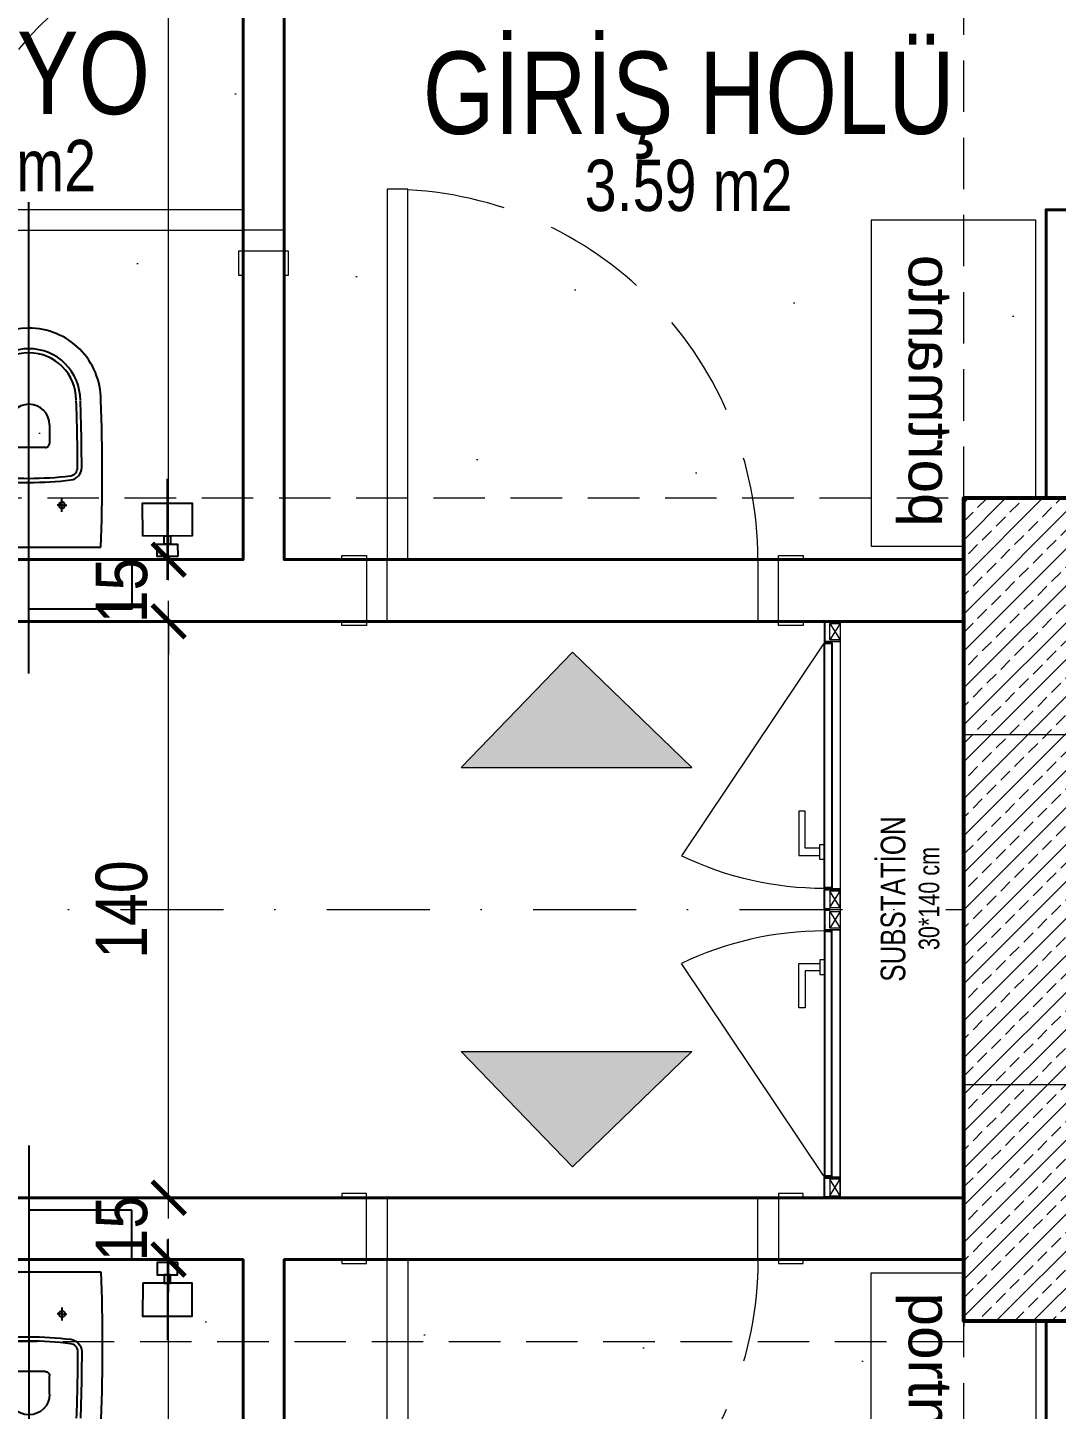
# Model space of a CAD drawing. Header units: centimetres. Extents: x 6300 to 11550, y 0 to 5300.
# Drawn here: x 9777.8 to 10027.6, y 2035 to 2370.6 of the extents above; entities that cross this region are included whole.
import ezdxf
from ezdxf.enums import TextEntityAlignment as Align
from ezdxf.xclip import XClip

# ---------------------------------------------------------------- set-up
doc = ezdxf.new("R2010")
doc.units = ezdxf.units.CM
doc.header["$LTSCALE"] = 100
doc.header["$XCLIPFRAME"] = 0
for name, pattern in [('D BLOK_AKS_NK$0$DASHDOT2', [0.5, 0.25, -0.125, 0, -0.125]), ('D BLOK_STA_NK$0$HIDDEN2', [0.1875, 0.125, -0.0625]), ('xref_1+1_B_PLAN$0$HIDDEN', [0.375, 0.25, -0.125])]:
    doc.linetypes.add(name, pattern=pattern)
for name, color, linetype, lineweight in [('D BLOK_AKS_NK$0$MYD - AKS', 8, 'D BLOK_AKS_NK$0$DASHDOT2', 15), ('D BLOK_STA_NK$0$MYD - B-H', 37, 'Continuous', 20), ('D BLOK_STA_NK$0$MYD - BA', 6, 'Continuous', 53), ('D BLOK_STA_NK$0$MYD - IZ-1', 8, 'D BLOK_STA_NK$0$HIDDEN2', 20), ('D BLOK_STA_NK$0$MYD - WIPEOUT', 241, 'Continuous', 0), ('D BLOK_ZK$0$MYD - DIM-IC', 10, 'Continuous', 20), ('xref_1+1_B_PLAN$0$_saa_yazi', 7, 'Continuous', 5), ('xref_1+1_B_PLAN$0$MYD - DUVAR', 4, 'Continuous', 40), ('xref_1+1_B_PLAN$0$MYD - GOR-ARKA', 8, 'Continuous', 9), ('xref_1+1_B_PLAN$0$MYD - KAPI', 2, 'Continuous', 20), ('xref_1+1_B_PLAN$0$MYD - TEXT-DETAY', 1, 'Continuous', 18), ('xref_1+1_B_PLAN$0$SAA_TEFRİS', 254, 'Continuous', 5), ('xref_1+1_B_TEXT$0$____MEK_MEKANİK ÇALIŞMA', 4, 'Continuous', 35), ('xref_1+1_B_TEXT$0$MYD - GOR-INCE', 5, 'Continuous', 15), ('xref_1+1_B_TEXT$0$MYD - KAPI', 2, 'Continuous', 20), ('xref_1+1_B_TEXT$0$MYD - TEXT', 7, 'Continuous', 20), ('xref_1+1_B_TEXT$0$MYD - TEXT-M2', 1, 'Continuous', 20)]:
    doc.layers.add(name, color=color, linetype=linetype, lineweight=lineweight)
for name, color, linetype, lineweight, plot in [('D BLOK_ZK$0$MYD - ALAN-NET', 30, 'Continuous', 9, False), ('xref_1+1_B_PLAN$0$MYD - ALAN-BRUT', 190, 'Continuous', 9, False), ('xref_1+1_B_TEXT$0$MYD - ALAN-BRUT', 190, 'Continuous', 9, False), ('xref_1+1_B_TEXT$0$MYD - ALAN-NET', 30, 'Continuous', 9, False)]:
    doc.layers.add(name, color=color, linetype=linetype, lineweight=lineweight, plot=plot)
doc.layers.add('xref_1+1_B_PLAN$0$00_VİTRİFİYE AKS', color=7, linetype='xref_1+1_B_PLAN$0$HIDDEN', true_color=0xf94306)
doc.layers.add('xref_1+1_B_PLAN$0$Pvitrifiye', color=70, linetype='Continuous')
doc.styles.add('D BLOK_ZK$0$MYD_1.25mm', font='ARIALN.TTF', dxfattribs={"height": 12.5})
doc.styles.add('xref_1+1_B_PLAN$0$Standard', font='arial.ttf')
doc.styles.add('xref_1+1_B_TEXT$0$0ZG_2.50mm_B', font='arial.ttf', dxfattribs={"width": 0.8, "height": 25})
doc.styles.add('xref_1+1_B_TEXT$0$0ZG_4.00mm_B', font='arial.ttf', dxfattribs={"width": 0.8, "height": 40})
doc.styles.add('xref_1+1_B_TEXT$0$ROMANC8', font='arial.ttf', dxfattribs={"width": 0.75, "height": 0.4})
doc.styles.add('xref_1+1_B_TEXT$0$Standard', font='arial.ttf')
doc.dimstyles.new('D BLOK_ZK$0$MYD_DIM050', dxfattribs={"dimscale": 0, "dimtxt": 12.5, "dimasz": 8, "dimexe": 5, "dimexo": 0, "dimgap": 5, "dimtad": 1, "dimdec": 1, "dimrnd": 0.5, "dimzin": 12, "dimdsep": 46, "dimtxsty": 'D BLOK_ZK$0$MYD_1.25mm', "dimblk": 'D BLOK_ZK$0$_ARCHTICK', "dimcen": 0.09, "dimdle": 5, "dimclrd": 256, "dimclre": 256, "dimclrt": 256, "dimadec": 0, "dimazin": 0, "dimtfac": 1, "dimtdec": 1, "dimtix": 1, "dimtofl": 0, "dimtmove": 2, "dimatfit": 1, "dimldrblk": 'D BLOK_ZK$0$_ARCHTICK', "dimfxl": 30, "dimfxlon": 1, "dimtolj": 1, "dimtzin": 0, "dimlwd": -1, "dimlwe": -1, "dimarcsym": 0})

# ---------------------------------------------------------------- blocks, each defined once
blk = doc.blocks.new('xref_1+1_B_TEXT$0$TAG_MAHAL_01')
at = {"style": 'xref_1+1_B_TEXT$0$Standard', "width": 0.65, "flags": 1}
blk.add_attdef('M2', text='', height=20, dxfattribs=at).set_placement((0, 0), align=Align.MIDDLE_RIGHT)
at = {"layer": 'xref_1+1_B_TEXT$0$MYD - TEXT', "style": 'xref_1+1_B_TEXT$0$0ZG_4.00mm_B', "width": 0.8}
blk.add_attdef('MAHAL_ADI', text='', height=40, dxfattribs=at).set_placement((0, -32.5), align=Align.MIDDLE_CENTER)
at = {"layer": 'xref_1+1_B_TEXT$0$MYD - TEXT-M2', "style": 'xref_1+1_B_TEXT$0$0ZG_2.50mm_B', "width": 0.8}
blk.add_attdef('MAHAL_M2', text='', height=25, dxfattribs=at).set_placement((0, -77.5), align=Align.MIDDLE_CENTER)
blk = doc.blocks.new('xref_1+1_B_TEXT$0$A$C301f9daf')
at = {"layer": 'xref_1+1_B_TEXT$0$MYD - GOR-INCE'}
blk.add_lwpolyline([(0, 0), (-30, 0), (-30, -140), (0, -140)], close=True, dxfattribs=at)
at = {"layer": 'xref_1+1_B_TEXT$0$MYD - KAPI', "transparency": 33554513}
for p, q in [((-32.5, 0), (-33.7, 0)), ((-32.5, -0.2), (-32.5, 0)), ((-33.9, -0.2), (-33.9, -4.9)), ((-33.7, -0.3), (-33.7, -4.7)), ((-32.5, -0.2), (-33.6, -0.2)), ((-33.9, -5.2), (-68.52, -56.92, 0)), ((-30, -5, 0), (-30, -65)), ((-33.9, -69.8), (-33.9, -65.1)), ((-33.7, -69.7), (-33.7, -65.3)), ((-33.9, -70.2), (-33.9, -74.9)), ((-32.5, -70), (-33.7, -70)), ((-32.5, -70), (-33.7, -70)), ((-33.7, -70.3), (-33.7, -74.7)), ((-32.5, -69.8), (-33.6, -69.8)), ((-32.5, -70.2), (-33.6, -70.2)), ((-32.5, -69.8), (-32.5, -70)), ((-32.5, -70.2), (-32.5, -70)), ((-30, -135, 0), (-30, -75)), ((-33.9, -134.8), (-68.52, -83.08, 0)), ((-33.9, -139.8), (-33.9, -135.1)), ((-33.7, -139.7), (-33.7, -135.3)), ((-32.5, -140), (-33.7, -140)), ((-32.5, -139.8), (-33.6, -139.8)), ((-32.5, -139.8), (-32.5, -140))]:
    blk.add_line(p, q, dxfattribs=at)
for points in [[(-30, -0.5), (-30, -4.5), (-32.5, -4.5), (-32.5, -0.5)], [(-30, -139.5), (-30, -135.5), (-32.5, -135.5), (-32.5, -139.5)]]:
    blk.add_lwpolyline(points, close=True, dxfattribs=at)
at = {"layer": 'xref_1+1_B_TEXT$0$MYD - KAPI', "transparency": 33554513, "elevation": 0}
for points in [[(-32.5, -0.5), (-30, -4.5)], [(-30, -0.5), (-32.5, -4.5)], [(-30, -4.5), (-30, -5), (-33.8, -5)], [(-33.6, -4.8), (-30.01, -4.8)], [(-34.9, -55.1), (-38.5, -55.1), (-38.5, -46.12), (-40, -46.12), (-40, -56.9), (-34.9, -56.9)], [(-33.9, -57.8), (-34.9, -57.8), (-34.9, -54.2), (-33.9, -54.2)], [(-34.9, -84.9), (-38.5, -84.9), (-38.5, -93.88), (-40, -93.88), (-40, -83.1), (-34.9, -83.1)], [(-33.9, -82.2), (-34.9, -82.2), (-34.9, -85.8), (-33.9, -85.8)], [(-30, -135.5), (-30, -135), (-33.8, -135)], [(-33.6, -135.2), (-30.01, -135.2)], [(-32.5, -139.5), (-30, -135.5)], [(-30, -139.5), (-32.5, -135.5)]]:
    blk.add_lwpolyline(points, dxfattribs=at)
for points in [[(-33.9, -5.2), (-31.9, -5.2), (-31.9, -64.8), (-33.9, -64.8)], [(-33.7, -5.4), (-32.1, -5.4), (-32.1, -64.6), (-33.7, -64.6)], [(-30, -69.5), (-30, -65.5), (-32.5, -65.5), (-32.5, -69.5)], [(-30, -70.5), (-30, -74.5), (-32.5, -74.5), (-32.5, -70.5)], [(-33.9, -134.8), (-31.9, -134.8), (-31.9, -75.2), (-33.9, -75.2)], [(-33.7, -134.6), (-32.1, -134.6), (-32.1, -75.4), (-33.7, -75.4)]]:
    blk.add_lwpolyline(points, close=True, dxfattribs=at)
at = {"layer": 'xref_1+1_B_TEXT$0$MYD - KAPI', "transparency": 33554513}
for points in [[(-30, -65.5), (-30, -65), (-33.8, -65)], [(-33.6, -65.2), (-30, -65.2)], [(-32.5, -69.5), (-30, -65.5)], [(-30, -69.5), (-32.5, -65.5)], [(-32.5, -70.5), (-30, -74.5)], [(-30, -70.5), (-32.5, -74.5)], [(-30, -74.5), (-30, -75), (-33.8, -75)], [(-33.6, -74.8), (-30, -74.8)]]:
    blk.add_lwpolyline(points, dxfattribs=at)
for centre, radius, start, end in [((-33.7, -0.2), 0.2, 90, 180), ((-33.6, -0.3), 0.1, 90, 180), ((-33.8, -4.9), 0.1, 180, 270), ((-33.6, -4.7), 0.1, 180, 270), ((-33.9, 15.2, 0), 80, 244.3552, 270), ((-33.8, -65.1), 0.1, 90, 180), ((-33.6, -65.3), 0.1, 90, 180), ((-33.7, -69.8), 0.2, 180, 270), ((-33.7, -70.2), 0.2, 90, 180), ((-33.6, -69.7), 0.1, 180, 270), ((-33.6, -70.3), 0.1, 90, 180), ((-33.9, -155.2, 0), 80, 90, 115.6448), ((-33.8, -74.9), 0.1, 180, 270), ((-33.6, -74.7), 0.1, 180, 270), ((-33.8, -135.1), 0.1, 90, 180), ((-33.6, -135.3), 0.1, 90, 180), ((-33.7, -139.8), 0.2, 180, 270), ((-33.6, -139.7), 0.1, 180, 270)]:
    blk.add_arc(centre, radius, start, end, dxfattribs=at)
blk = doc.blocks.new('xref_1+1_B_TEXT')
at = {"layer": 'xref_1+1_B_TEXT$0$MYD - ALAN-NET'}
h = blk.add_hatch(dxfattribs=at)
h.set_pattern_fill('DOTS', color=1, scale=30, angle=60)
h.paths.add_polyline_path([(3442.28, 1530.61), (3692.28, 1530.61), (3692.28, 1625.61), (3442.28, 1625.61)])
h.paths.add_polyline_path([(3077.28, 1615.61), (3412.28, 1615.61), (3412.28, 1500.61), (3432.28, 1500.61), (3432.28, 1320.61), (3357.28, 1320.61), (3357.28, 1245.61), (3247.28, 1245.61), (3247.28, 1305.61), (3077.28, 1305.61)])
h.paths.add_polyline_path([(3442.28, 1515.61), (3717.28, 1515.61), (3717.28, 1470.61), (3742.28, 1470.61), (3742.28, 990.61), (3717.28, 990.61), (3717.28, 988.11), (3467.28, 988.11), (3467.28, 1013.11), (3442.28, 1013.11)])
h.paths.add_polyline_path([(3247.28, 1045.61), (3412.28, 1045.61), (3412.28, 1060.61), (3432.28, 1060.61), (3432.28, 1130.61), (3442.28, 1130.61), (3442.28, 1235.61), (3247.28, 1235.61)])
h.paths.add_polyline_path([(3137.28, 1125.61), (3137.28, 1045.61), (3237.28, 1045.61), (3237.28, 1295.61), (3077.28, 1295.61), (3077.28, 1125.61)])
h.paths.add_polyline_path([(3367.28, 1310.61), (3432.28, 1310.61), (3432.28, 1241.36), (3367.28, 1241.36)])
h = blk.add_hatch(dxfattribs=at)
h.set_pattern_fill('DOTS', color=1, scale=30, angle=60)
h.paths.add_polyline_path([(3442.28, 390.61), (3692.28, 390.61), (3692.28, 295.61), (3442.28, 295.61)])
h.paths.add_polyline_path([(3077.28, 330.61), (3097.28, 330.61), (3097.28, 305.61), (3412.28, 305.61), (3412.28, 420.61), (3432.28, 420.61), (3432.28, 600.61), (3357.28, 600.61), (3357.28, 675.61), (3247.28, 675.61), (3247.28, 615.61), (3077.28, 615.61)])
h.paths.add_polyline_path([(3442.28, 405.61), (3717.28, 405.61), (3717.28, 450.61), (3742.28, 450.61), (3742.28, 930.61), (3717.28, 930.61), (3717.28, 933.11), (3467.28, 933.11), (3467.28, 908.11), (3442.28, 908.11)])
h.paths.add_polyline_path([(3247.28, 875.61), (3412.28, 875.61), (3412.28, 860.61), (3432.28, 860.61), (3432.28, 790.61), (3442.28, 790.61), (3442.28, 685.61), (3247.28, 685.61)])
h.paths.add_polyline_path([(3137.28, 795.61), (3137.28, 875.61), (3237.28, 875.61), (3237.28, 625.61), (3077.28, 625.61), (3077.28, 795.61)])
h.paths.add_polyline_path([(3367.28, 679.86), (3432.28, 679.86), (3432.28, 610.61), (3367.28, 610.61)])
at = {"layer": 'xref_1+1_B_TEXT$0$MYD - ALAN-BRUT'}
for points in [[(3697.28, 1630.61), (3062.28, 1630.61), (3062.28, 1115.61), (3127.28, 1115.61), (3127.28, 1030.61), (3412.28, 1030.61), (3412.28, 1003.11), (3457.28, 1003.11), (3457.28, 960.61), (3757.28, 960.61), (3757.28, 1530.61), (3697.28, 1530.61)], [(3697.28, 290.61), (3064.78, 290.61), (3064.78, 805.61), (3127.28, 805.61), (3127.28, 890.61), (3412.28, 890.61), (3412.28, 918.11), (3457.28, 918.11), (3457.28, 960.61), (3757.28, 960.61), (3757.28, 390.61), (3697.28, 390.61)]]:
    blk.add_lwpolyline(points, close=True, dxfattribs=at)
at = {"layer": 'xref_1+1_B_TEXT$0$MYD - ALAN-NET'}
for points in [[(3137.28, 1125.61), (3137.28, 1045.61), (3237.28, 1045.61), (3237.28, 1295.61), (3077.28, 1295.61), (3077.28, 1125.61)], [(3247.28, 1045.61), (3412.28, 1045.61), (3412.28, 1060.61), (3432.28, 1060.61), (3432.28, 1130.61), (3442.28, 1130.61), (3442.28, 1235.61), (3247.28, 1235.61)], [(3137.28, 795.61), (3137.28, 875.61), (3237.28, 875.61), (3237.28, 625.61), (3077.28, 625.61), (3077.28, 795.61)], [(3247.28, 875.61), (3412.28, 875.61), (3412.28, 860.61), (3432.28, 860.61), (3432.28, 790.61), (3442.28, 790.61), (3442.28, 685.61), (3247.28, 685.61)]]:
    blk.add_lwpolyline(points, close=True, dxfattribs=at)
ref = blk.add_blockref('xref_1+1_B_TEXT$0$TAG_MAHAL_01', (3176.23, 1180.08), dxfattribs=dict(xscale=-0.5, yscale=0.5, zscale=0.5))
ref.add_attrib('MAHAL_ADI', 'BANYO', dxfattribs={"layer": 'xref_1+1_B_TEXT$0$MYD - TEXT', "height": 20, "style": 'xref_1+1_B_TEXT$0$0ZG_4.00mm_B', "width": 0.8}).set_placement((3175.6, 1163.83), align=Align.MIDDLE_CENTER)
ref.add_attrib('MAHAL_M2', '3.52 m2', dxfattribs={"layer": 'xref_1+1_B_TEXT$0$MYD - TEXT-M2', "height": 12.5, "style": 'xref_1+1_B_TEXT$0$0ZG_2.50mm_B', "width": 0.8}).set_placement((3176.38, 1141.33), align=Align.MIDDLE_CENTER)
ref = blk.add_blockref('xref_1+1_B_TEXT$0$TAG_MAHAL_01', (3344.91, 1175.27), dxfattribs=dict(xscale=-0.5, yscale=0.5, zscale=0.5))
ref.add_attrib('MAHAL_ADI', 'GİRİŞ HOLÜ', dxfattribs={"layer": 'xref_1+1_B_TEXT$0$MYD - TEXT', "height": 20, "style": 'xref_1+1_B_TEXT$0$0ZG_4.00mm_B', "width": 0.8}).set_placement((3345.52, 1159.02), align=Align.MIDDLE_CENTER)
ref.add_attrib('MAHAL_M2', '3.59 m2', dxfattribs={"layer": 'xref_1+1_B_TEXT$0$MYD - TEXT-M2', "height": 12.5, "style": 'xref_1+1_B_TEXT$0$0ZG_2.50mm_B', "width": 0.8}).set_placement((3345.47, 1136.52), align=Align.MIDDLE_CENTER)
blk.add_blockref('xref_1+1_B_TEXT$0$A$C301f9daf', (3412.28, 1030.61))
at = {"layer": 'xref_1+1_B_TEXT$0$____MEK_MEKANİK ÇALIŞMA', "color": 1, "style": 'xref_1+1_B_TEXT$0$ROMANC8', "width": 0.75}
for s, height, rotation, p in [('SUBSTATİON', 6, 89.9665, (3398.11, 943.09)), ('30*140 cm', 5, 90.0335, (3406.36, 950.78))]:
    blk.add_text(s, height=height, rotation=rotation, dxfattribs=at).set_placement(p)
blk = doc.blocks.new('xref_1+1_B_PLAN$0$A$C6511112D')
at = {"layer": 'xref_1+1_B_PLAN$0$MYD - TEXT-DETAY'}
h = blk.add_hatch(color=256, dxfattribs=at)
h.dxf.hatch_style = 1
h.paths.add_polyline_path([(0, 0), (14, -14.5), (0, -28.02)])
blk.add_lwpolyline([(0, 0), (14, -14.5), (0, -28.02)], close=True, dxfattribs=at)
blk = doc.blocks.new('xref_1+1_B_PLAN$0$KAPI - 100')
at = {"layer": 'xref_1+1_B_PLAN$0$MYD - KAPI'}
for points in [[(10, 0), (10, 90), (5, 90), (5, 0), (10, 0)], [(0, 0), (5, 0)], [(95, 0), (100, 0)]]:
    blk.add_lwpolyline(points, dxfattribs=at)
at = {"layer": 'xref_1+1_B_PLAN$0$MYD - KAPI', "linetype": 'xref_1+1_B_PLAN$0$HIDDEN'}
blk.add_lwpolyline([(95, 0, 0.398025), (10, 89.86)], format="xyb", dxfattribs=at)
blk = doc.blocks.new('*U377')
at = {"layer": 'xref_1+1_B_PLAN$0$MYD - GOR-ARKA'}
blk.add_lwpolyline([(5, 0), (-85, 0), (-85, -15), (5, -15)], close=True, dxfattribs=at)
at = {"layer": 'xref_1+1_B_PLAN$0$MYD - KAPI'}
for points in [[(-90, -16), (-90, 1), (-96, 1), (-96, 0), (-85, 0), (-85, -15), (-96, -15), (-96, -16)], [(5, -15), (5, 0), (16, 0), (16, 1), (16, 1), (10, 1), (10, -16), (16, -16), (16, -15)]]:
    blk.add_lwpolyline(points, close=True, dxfattribs=at)
at = {"layer": 'xref_1+1_B_PLAN$0$MYD - KAPI', "xscale": -1, "rotation": 1.636399016291535e-07}
blk.add_blockref('xref_1+1_B_PLAN$0$KAPI - 100', (10, 0), dxfattribs=at)
blk = doc.blocks.new('xref_1+1_B_PLAN$0$KAPI - 080')
at = {"layer": 'xref_1+1_B_PLAN$0$MYD - KAPI', "ltscale": 2}
for p, q in [((10, 70), (5, 70)), ((5, 70), (5, 0)), ((10, 0), (10, 70)), ((0, 0), (10, 0)), ((80, 0), (75, 0))]:
    blk.add_line(p, q, dxfattribs=at)
at = {"layer": 'xref_1+1_B_PLAN$0$MYD - KAPI', "linetype": 'xref_1+1_B_PLAN$0$HIDDEN'}
blk.add_arc((5, 0), 70, 0, 85.904, dxfattribs=at)
blk = doc.blocks.new('*U376')
at = {"layer": 'xref_1+1_B_PLAN$0$MYD - GOR-ARKA'}
blk.add_lwpolyline([(5, 0), (-65, 0), (-65, -10), (5, -10)], close=True, dxfattribs=at)
at = {"layer": 'xref_1+1_B_PLAN$0$MYD - KAPI'}
for points in [[(-70, 1), (-76, 1), (-76, 0), (-65, 0), (-65, -10), (-76, -10), (-76, -11), (-70, -11)], [(5, -10), (5, 0), (16, 0), (16, 1), (16, 1), (10, 1), (10, -11), (16, -11), (16, -10)]]:
    blk.add_lwpolyline(points, close=True, dxfattribs=at)
at = {"layer": 'xref_1+1_B_PLAN$0$MYD - KAPI', "xscale": -1, "rotation": 1.636399016291535e-07}
blk.add_blockref('xref_1+1_B_PLAN$0$KAPI - 080', (10, 0), dxfattribs=at)
blk = doc.blocks.new('xref_1+1_B_PLAN$0$matrix_tk_üst')
at = {"layer": 'xref_1+1_B_PLAN$0$00_VİTRİFİYE AKS', "ltscale": 6}
blk.add_lwpolyline([(80694.02, -59002.25), (80694.09, -59026.78)], dxfattribs=at)
at = {"layer": 'xref_1+1_B_PLAN$0$Pvitrifiye', "ltscale": 6}
for points in [[(80696.54, -59007.89), (80691.54, -59007.9), (80691.54, -59010.9), (80696.54, -59010.89)], [(80688.05, -59012.91), (80688.07, -59020.91), (80700.07, -59020.88), (80700.05, -59012.88)], [(80694.79, -59010.9), (80693.29, -59010.9), (80693.3, -59012.9), (80694.8, -59012.9)]]:
    blk.add_lwpolyline(points, close=True, dxfattribs=at)
blk = doc.blocks.new('xref_1+1_B_PLAN$0$klozet1')
at = {"layer": 'xref_1+1_B_PLAN$0$00_VİTRİFİYE AKS', "ltscale": 6}
blk.add_lwpolyline([(30.69, -0.09), (-83.81, 0.24)], dxfattribs=at)
at = {"layer": 'xref_1+1_B_PLAN$0$Pvitrifiye'}
for p, q in [((-0.05, -17.49, 0), (0.05, 17.49, 0)), ((-8.61, 8.03, 0), (-11.8, 8.03, 0)), ((-8.61, 8.03, 0), (-11.8, 8.03, 0)), ((-10.21, 8.03, 0), (-10.21, 9.19, 0)), ((-10.21, 8.03, 0), (-10.21, 6.87, 0)), ((-29.73, 5.08, 0), (-25.23, 5.07, 0)), ((-24.23, 4.07, 0), (-24.24, 0.07, 0)), ((-24.24, 0.07, 0), (-24.25, -3.93, 0)), ((-25.25, -4.93, 0), (-29.75, -4.92, 0)), ((-8.66, -7.97, 0), (-11.84, -7.97, 0)), ((-8.66, -7.97, 0), (-11.84, -7.97, 0)), ((-10.25, -7.97, 0), (-10.26, -9.13, 0)), ((-10.25, -7.97, 0), (-10.25, -6.81, 0))]:
    blk.add_line(p, q, dxfattribs=at)
at = {"layer": 'xref_1+1_B_PLAN$0$Pvitrifiye', "linetype": 'xref_1+1_B_PLAN$0$HIDDEN', "elevation": 0}
blk.add_lwpolyline([(15.07, 24.96), (14.93, -25.04), (2.93, -25.01), (3.07, 24.99)], close=True, dxfattribs=at)
at = {"layer": 'xref_1+1_B_PLAN$0$Pvitrifiye'}
for centre, major_axis, start_param, end_param in [((-35.74, 0.07, 0), (12.37, 12.37), 0.783497, 2.354294), ((-18.92, -482.15, 0), (353.55, 353.55), 0.747455, 0.81898), ((-35.74, 0.08, 0), (8.84, 8.84), 0.783497, 2.354294), ((-35.74, 0.08, 0), (-8.13, 8.13), -0.787299, 0.783497), ((-18.92, -482.13, 0), (350.02, 350.02), 0.786231, 0.81898), ((-18.92, -482.13, 0), (-349.31, 349.31), -0.784566, -0.751816), ((-19.33, 9.86, 0), (-2.12, 2.12), 4.048701, 5.49862), ((-19.33, 9.86, 0), (1.41, 1.41), 5.619497, 7.069416), ((-98.33, 0.2, 0), (57.69, 57.69), 5.372276, 5.619497), ((-98.33, 0.2, 0), (-58.4, 58.4), 3.801479, 4.048701), ((-10.21, 8.03, 0), (0.53, 0.53), 5.495886, 8.637479), ((-10.21, 8.03, 0), (0.53, 0.53), 2.354294, 5.495886), ((-29.74, 0.08, 0), (-3.54, 3.54), -0.787299, 0.783497), ((-25.23, 4.07, 0), (0.707, 0.707), 5.495886, 7.066683), ((-35.74, 0.07, 0), (12.37, 12.37), 2.354294, 3.92509), ((-35.74, 0.08, 0), (-8.84, 8.84), 0.783497, 2.354294), ((-35.74, 0.08, 0), (8.13, 8.13), 2.354294, 3.92509), ((-29.74, 0.08, 0), (3.54, 3.54), 2.354294, 3.92509), ((-25.25, -3.93, 0), (0.707, 0.707), 3.92509, 5.495886), ((-19.36, -9.76, 0), (1.41, 1.41), 3.922356, 5.372276), ((-10.25, -7.97, 0), (0.53, 0.53), 5.495886, 8.637479), ((-10.25, -7.97, 0), (0.53, 0.53), 2.354294, 5.495886), ((-17.08, 482.23, 0), (350.02, 350.02), 3.889607, 3.922356), ((-17.08, 482.23, 0), (349.31, 349.31), 3.889607, 3.922356), ((-19.36, -9.76, 0), (-2.12, 2.12), 2.35156, 3.801479), ((-17.08, 482.22, 0), (-353.55, 353.55), 2.318811, 2.390268)]:
    blk.add_ellipse(centre, major_axis=major_axis, ratio=1, start_param=start_param, end_param=end_param, dxfattribs=at)
blk = doc.blocks.new('xref_1+1_B_PLAN')
at = {"layer": 'xref_1+1_B_PLAN$0$MYD - ALAN-BRUT'}
blk.add_lwpolyline([(437.28, 946.29), (497.28, 946.29), (497.28, 1046.29), (1132.28, 1046.29), (1132.28, 446.29), (767.28, 446.29), (767.28, 363.79), (437.28, 363.79)], close=True, dxfattribs=at)
at = {"layer": 'xref_1+1_B_PLAN$0$MYD - DUVAR'}
for points in [[(1132.28, 446.29), (767.28, 446.29), (767.28, 363.79), (437.28, 363.79), (437.28, 946.29), (752.28, 946.29), (752.28, 1046.29), (1132.28, 1046.29)], [(947.28, 651.29), (827.28, 651.29), (827.28, 726.29), (762.28, 726.29), (762.28, 651.29), (752.28, 651.29), (752.28, 931.29), (452.28, 931.29), (452.28, 403.79), (727.28, 403.79), (727.28, 428.79), (752.28, 428.79), (752.28, 546.29), (762.28, 546.29), (762.28, 461.29), (947.28, 461.29)], [(1057.28, 541.29), (1057.28, 461.29), (957.28, 461.29), (957.28, 711.29), (1117.28, 711.29), (1117.28, 541.29)]]:
    blk.add_lwpolyline(points, close=True, dxfattribs=at)
at = {"layer": 'xref_1+1_B_PLAN$0$SAA_TEFRİS'}
blk.add_lwpolyline([(764.78, 464.54), (764.78, 543.79), (804.78, 543.79), (804.78, 464.54)], close=True, dxfattribs=at)
at = {"xscale": 2.000000000000044, "yscale": 2.000000000000044, "zscale": 2.000000000000044, "rotation": 90.00000000000001}
blk.add_blockref('xref_1+1_B_PLAN$0$A$C6511112D', (848.28, 410.79), dxfattribs=at)
at = {"layer": 'xref_1+1_B_PLAN$0$MYD - KAPI', "rotation": 270}
blk.add_blockref('*U376', (957.28, 546.29), dxfattribs=at)
at = {"layer": 'xref_1+1_B_PLAN$0$MYD - KAPI'}
blk.add_blockref('*U377', (917.28, 461.29), dxfattribs=at)
at = {"layer": 'xref_1+1_B_PLAN$0$Pvitrifiye', "extrusion": (0, 0, -1), "zscale": -1, "rotation": 270.164324949251}
blk.add_blockref('xref_1+1_B_PLAN$0$klozet1', (-1009.26, 464.29), dxfattribs=at)
at = {"layer": 'xref_1+1_B_PLAN$0$Pvitrifiye', "rotation": 179.8356819482808}
blk.add_blockref('xref_1+1_B_PLAN$0$matrix_tk_üst', (81500.12, -58777.04, 0), dxfattribs=at)
at = {"layer": 'xref_1+1_B_PLAN$0$_saa_yazi', "linetype": 'ByBlock', "style": 'xref_1+1_B_PLAN$0$Standard'}
blk.add_text('portmanto', height=10.5, rotation=90, dxfattribs=at).set_placement((795.64, 502.31), align=Align.CENTER)
blk = doc.blocks.new('D BLOK_STA_NK')
blk.add_wipeout([(3735.11, 2256.42), (3705.11, 2256.42), (3705.11, 2056.42), (3735.11, 2056.42)]).dxf.layer = 'D BLOK_STA_NK$0$MYD - WIPEOUT'
at = {"layer": 'D BLOK_STA_NK$0$MYD - B-H'}
h = blk.add_hatch(dxfattribs=at)
h.set_pattern_fill('ANSI33', color=256)
h.paths.add_polyline_path([(3735.11, 2256.42), (3735.11, 2056.42), (3705.11, 2056.42), (3705.11, 2256.42)])
at = {"layer": 'D BLOK_STA_NK$0$MYD - BA'}
blk.add_lwpolyline([(3735.11, 2256.42), (3735.11, 2056.42), (3705.11, 2056.42), (3705.11, 2256.42)], close=True, dxfattribs=at)
at = {"layer": 'D BLOK_STA_NK$0$MYD - IZ-1', "color": 215, "true_color": 0xa953a0}
for points in [[(3705.11, 2256.42), (3705.11, 2696.42), (3735.11, 2696.42), (3735.11, 2256.42)], [(3370.11, 2256.42), (3705.11, 2256.42), (3705.11, 2226.42), (3370.11, 2226.42)], [(3370.11, 2086.42), (3705.11, 2086.42), (3705.11, 2051.42), (3370.11, 2051.42)], [(3705.11, 1616.42), (3705.11, 2056.42), (3735.11, 2056.42), (3735.11, 1616.42)]]:
    blk.add_lwpolyline(points, close=True, dxfattribs=at)
blk = doc.blocks.new('D BLOK_AKS_NK')
at = {"layer": 'D BLOK_AKS_NK$0$MYD - AKS'}
for points in [[(193.78, 2226.42), (4534.65, 2226.42)], [(193.78, 2156.42), (4534.65, 2156.42)], [(193.78, 2086.42), (4534.65, 2086.42)]]:
    blk.add_lwpolyline(points, dxfattribs=at)
blk = doc.blocks.new('D BLOK_ZK$0$_ARCHTICK')
at = {"color": 0, "linetype": 'ByBlock', "const_width": 0.15}
blk.add_lwpolyline([(-0.5, -0.5), (0.5, 0.5)], dxfattribs=at)
blk = doc.blocks.new('*D236')
at = {"layer": 'D BLOK_ZK$0$MYD - DIM-IC', "transparency": 16777216}
for p, q in [((3512.06, 1816.42), (3512.06, 2076.42)), ((3512.06, 2071.42), (3517.06, 2071.42)), ((3512.06, 1821.42), (3517.06, 1821.42))]:
    blk.add_line(p, q, dxfattribs=at)
at = {"layer": 'Defpoints', "color": 0, "transparency": 16777216}
for p in [(3512.06, 2071.42), (3512.06, 2071.42), (3512.06, 1821.42)]:
    blk.add_point(p, dxfattribs=at)
at = {"layer": 'D BLOK_ZK$0$MYD - DIM-IC', "transparency": 16777216, "xscale": 8, "yscale": 8, "zscale": 8}
for p, rotation in [((3512.06, 2071.42), 90), ((3512.06, 1821.42), 270)]:
    blk.add_blockref('D BLOK_ZK$0$_ARCHTICK', p, dxfattribs=dict(at, rotation=rotation))
at = {"layer": 'D BLOK_ZK$0$MYD - DIM-IC', "transparency": 16777216, "insert": (3500.68, 1946.42), "char_height": 12.5, "attachment_point": 5, "rotation": 90, "style": 'D BLOK_ZK$0$MYD_1.25mm'}
blk.add_mtext('\\A1;250', dxfattribs=at)
blk = doc.blocks.new('*D237')
at = {"layer": 'D BLOK_ZK$0$MYD - DIM-IC', "transparency": 16777216}
for p, q in [((3512.06, 2086.42), (3512.06, 2094.42)), ((3512.06, 2086.42), (3517.06, 2086.42)), ((3512.06, 2071.42), (3517.06, 2071.42)), ((3512.06, 2071.42), (3512.06, 2063.42))]:
    blk.add_line(p, q, dxfattribs=at)
at = {"layer": 'Defpoints', "color": 0, "transparency": 16777216}
for p in [(3512.06, 2086.42), (3512.06, 2086.42), (3512.06, 2071.42)]:
    blk.add_point(p, dxfattribs=at)
at = {"layer": 'D BLOK_ZK$0$MYD - DIM-IC', "transparency": 16777216, "xscale": 8, "yscale": 8, "zscale": 8}
for p, rotation in [((3512.06, 2086.42), 270), ((3512.06, 2071.42), 90)]:
    blk.add_blockref('D BLOK_ZK$0$_ARCHTICK', p, dxfattribs=dict(at, rotation=rotation))
at = {"layer": 'D BLOK_ZK$0$MYD - DIM-IC', "transparency": 16777216, "insert": (3500.68, 2078.92), "char_height": 12.5, "attachment_point": 5, "rotation": 90, "style": 'D BLOK_ZK$0$MYD_1.25mm'}
blk.add_mtext('\\A1;15', dxfattribs=at)
blk = doc.blocks.new('*D238')
at = {"layer": 'D BLOK_ZK$0$MYD - DIM-IC', "transparency": 16777216}
for p, q in [((3512.06, 2081.42), (3512.06, 2231.42)), ((3507.61, 2226.42), (3517.06, 2226.42)), ((3512.06, 2086.42), (3517.06, 2086.42))]:
    blk.add_line(p, q, dxfattribs=at)
at = {"layer": 'Defpoints', "color": 0, "transparency": 16777216}
for p in [(3507.61, 2226.42), (3512.06, 2226.42), (3512.06, 2086.42)]:
    blk.add_point(p, dxfattribs=at)
at = {"layer": 'D BLOK_ZK$0$MYD - DIM-IC', "transparency": 16777216, "xscale": 8, "yscale": 8, "zscale": 8}
for p, rotation in [((3512.06, 2226.42), 90), ((3512.06, 2086.42), 270)]:
    blk.add_blockref('D BLOK_ZK$0$_ARCHTICK', p, dxfattribs=dict(at, rotation=rotation))
at = {"layer": 'D BLOK_ZK$0$MYD - DIM-IC', "transparency": 16777216, "insert": (3500.68, 2156.42), "char_height": 12.5, "attachment_point": 5, "rotation": 90, "style": 'D BLOK_ZK$0$MYD_1.25mm'}
blk.add_mtext('\\A1;140', dxfattribs=at)
blk = doc.blocks.new('*D239')
at = {"layer": 'D BLOK_ZK$0$MYD - DIM-IC', "transparency": 16777216}
for p, q in [((3512.06, 2241.42), (3512.06, 2249.42)), ((3512.06, 2241.42), (3517.06, 2241.42)), ((3507.61, 2226.42), (3517.06, 2226.42)), ((3512.06, 2226.42), (3512.06, 2218.42))]:
    blk.add_line(p, q, dxfattribs=at)
at = {"layer": 'Defpoints', "color": 0, "transparency": 16777216}
for p in [(3512.06, 2241.42), (3512.06, 2241.42), (3507.61, 2226.42)]:
    blk.add_point(p, dxfattribs=at)
at = {"layer": 'D BLOK_ZK$0$MYD - DIM-IC', "transparency": 16777216, "xscale": 8, "yscale": 8, "zscale": 8}
for p, rotation in [((3512.06, 2241.42), 270), ((3512.06, 2226.42), 90)]:
    blk.add_blockref('D BLOK_ZK$0$_ARCHTICK', p, dxfattribs=dict(at, rotation=rotation))
at = {"layer": 'D BLOK_ZK$0$MYD - DIM-IC', "transparency": 16777216, "insert": (3500.68, 2233.92), "char_height": 12.5, "attachment_point": 5, "rotation": 90, "style": 'D BLOK_ZK$0$MYD_1.25mm'}
blk.add_mtext('\\A1;15', dxfattribs=at)
blk = doc.blocks.new('*D240')
at = {"layer": 'D BLOK_ZK$0$MYD - DIM-IC', "transparency": 16777216}
for p, q in [((3512.06, 2236.42), (3512.06, 2496.42)), ((3512.06, 2491.42), (3517.06, 2491.42)), ((3512.06, 2241.42), (3517.06, 2241.42))]:
    blk.add_line(p, q, dxfattribs=at)
at = {"layer": 'Defpoints', "color": 0, "transparency": 16777216}
for p in [(3512.06, 2491.42), (3512.06, 2491.42), (3512.06, 2241.42)]:
    blk.add_point(p, dxfattribs=at)
at = {"layer": 'D BLOK_ZK$0$MYD - DIM-IC', "transparency": 16777216, "xscale": 8, "yscale": 8, "zscale": 8}
for p, rotation in [((3512.06, 2491.42), 90), ((3512.06, 2241.42), 270)]:
    blk.add_blockref('D BLOK_ZK$0$_ARCHTICK', p, dxfattribs=dict(at, rotation=rotation))
at = {"layer": 'D BLOK_ZK$0$MYD - DIM-IC', "transparency": 16777216, "insert": (3500.68, 2384.43), "char_height": 12.5, "attachment_point": 5, "rotation": 90, "style": 'D BLOK_ZK$0$MYD_1.25mm'}
blk.add_mtext('\\A1;250', dxfattribs=at)
blk = doc.blocks.new('D BLOK_ZK')
blk.add_blockref('D BLOK_AKS_NK', (0, 0))
ref = blk.add_blockref('xref_1+1_B_PLAN', (4487.4, 1780.13), dxfattribs=dict(xscale=-1))
XClip(ref).set_block_clipping_path([(413.8075607235, 349.068542265), (1178.1324705041, 1087.4358612753)])
ref = blk.add_blockref('xref_1+1_B_PLAN', (4487.4, 2532.71), dxfattribs=dict(rotation=180))
XClip(ref).set_block_clipping_path([(413.8075607235, 349.068542265), (1178.1324705041, 1087.4358612753)])
blk.add_blockref('D BLOK_STA_NK', (0, 0))
at = {"layer": 'D BLOK_ZK$0$MYD - ALAN-NET'}
blk.add_lwpolyline([(1105.11, 2226.42), (2180.11, 2226.42), (2180.11, 2241.42), (2600.11, 2241.42), (2600.11, 2226.42), (3215.11, 2226.42), (3215.11, 2371.42), (3340.11, 2371.42), (3340.11, 2226.42), (3675.11, 2226.42), (3675.11, 2086.42), (2395.11, 2086.42), (2395.11, 1816.42), (2070.11, 1816.42), (2070.11, 2001.42), (2100.11, 2001.42), (2100.11, 2086.42), (1105.11, 2086.42)], close=True, dxfattribs=at)
ref = blk.add_blockref('xref_1+1_B_TEXT', (292.83, 1195.81))
XClip(ref).set_block_clipping_path([(134.2933191095, 16.1469460235), (3890.7886473708, 1929.6499255284)])
at = {"layer": 'D BLOK_ZK$0$MYD - DIM-IC'}
dim = blk.add_linear_dim(base=(3512.06, 2491.42), p1=(3512.06, 2241.42), p2=(3512.06, 2491.42), angle=90, dimstyle='D BLOK_ZK$0$MYD_DIM050', override={"dimscale": 1}, dxfattribs=at)
dim.commit()
dim.dimension.update_dxf_attribs({"geometry": '*D240', "text_midpoint": (3500.68, 2384.43), "dimtype": 128})
for base, p1, p2, picture, middle in [((3512.06, 2241.42), (3507.61, 2226.42), (3512.06, 2241.42), '*D239', (3500.68, 2233.92)), ((3512.06, 2226.42), (3512.06, 2086.42), (3507.61, 2226.42), '*D238', (3500.68, 2156.42)), ((3512.06, 2086.42), (3512.06, 2071.42), (3512.06, 2086.42), '*D237', (3500.68, 2078.92)), ((3512.06, 2071.42), (3512.06, 1821.42), (3512.06, 2071.42), '*D236', (3500.68, 1946.42))]:
    dim = blk.add_linear_dim(base=base, p1=p1, p2=p2, angle=90, dimstyle='D BLOK_ZK$0$MYD_DIM050', override={"dimscale": 1}, dxfattribs=at)
    dim.commit()
    dim.dimension.update_dxf_attribs({"geometry": picture, "text_midpoint": middle})

msp = doc.modelspace()

# ---------------------------------------------------------------- block references
ref = msp.add_blockref('D BLOK_ZK', (6300, 0))
XClip(ref).set_block_clipping_path([(24.9999999999, 25.0000000598), (4724.9999999999, 4424.0000000001)])

doc.saveas('drawing.dxf')
